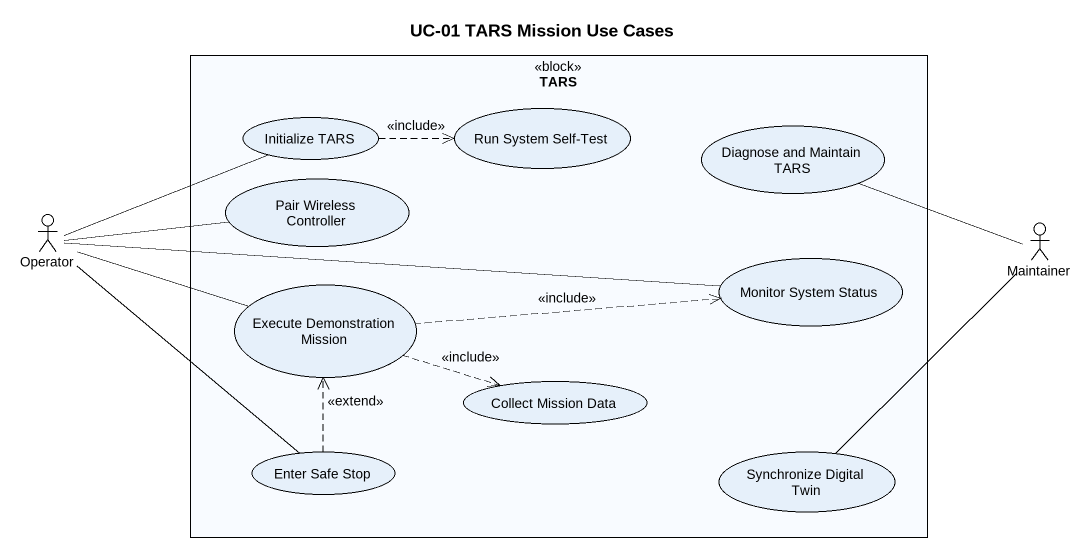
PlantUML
@startuml
title UC-01 TARS Mission Use Cases
rectangle TARS <<block>> {
  usecase "Initialize TARS" as Initialize_TARS
  usecase "Run System Self-Test" as Run_System_Self_Test
  usecase "Diagnose and Maintain TARS" as Diagnose_and_Maintain_TARS
  usecase "Pair Wireless Controller" as Pair_Wireless_Controller
  usecase "Execute Demonstration Mission" as Execute_Demonstration
  usecase "Monitor System Status" as Monitor_System_Status
  usecase "Collect Mission Data" as Collect_Mission_Data
  usecase "Enter Safe Stop" as Enter_Safe_Stop
  usecase "Synchronize Digital Twin" as Synchronize_Digital_Twin
}
actor Operator
actor Maintainer
Initialize_TARS .right.> Run_System_Self_Test : <<include>>
Operator -right- Initialize_TARS
Operator -right- Pair_Wireless_Controller
Operator -right- Execute_Demonstration
Operator -right- Monitor_System_Status
Operator -- Enter_Safe_Stop
Maintainer -left- Diagnose_and_Maintain_TARS
Maintainer -- Synchronize_Digital_Twin
Execute_Demonstration .right.> Monitor_System_Status : <<include>>
Execute_Demonstration .right.> Collect_Mission_Data : <<include>>
Enter_Safe_Stop .up.> Execute_Demonstration : <<extend>>
@enduml
